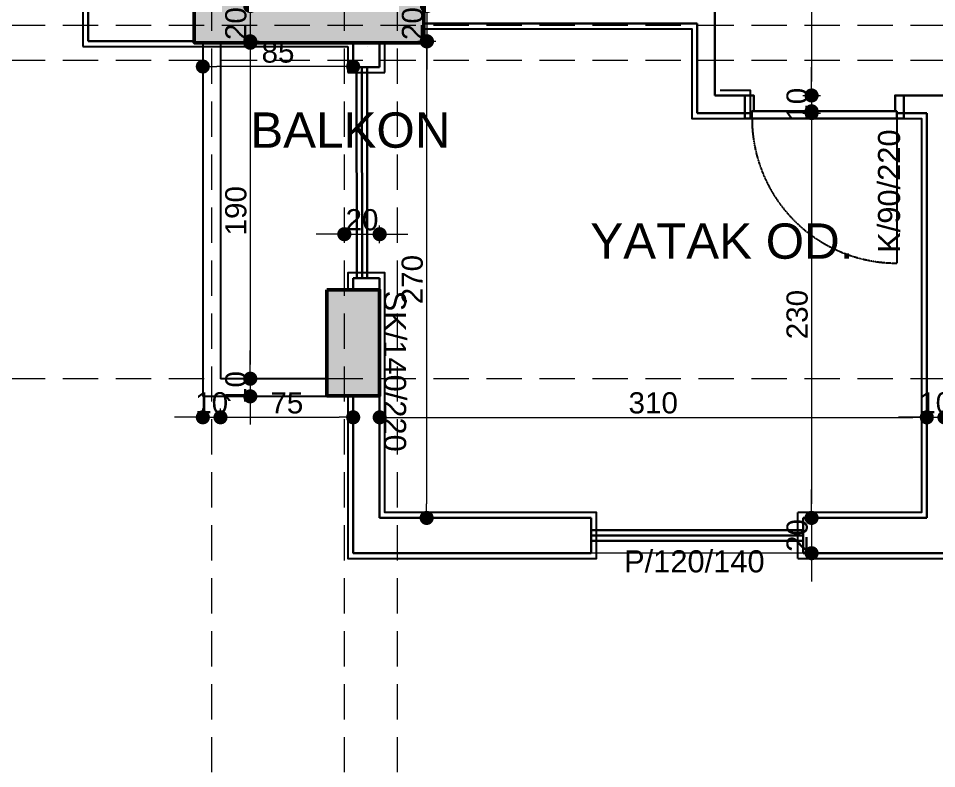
# Model space of a CAD drawing. Header units: millimetres. Extents: x 38129 to 72024, y -56282 to 16512.
# Drawn here: x 51144 to 51664, y -45172 to -44747 of the extents above; entities that cross this region are included whole.
import ezdxf

# ---------------------------------------------------------------- set-up
doc = ezdxf.new("R2010")
doc.units = ezdxf.units.MM
doc.linetypes.add('HIDDEN', pattern=[0.375, 0.25, -0.125])
for name, color, linetype, lineweight in [('AKS', 55, 'HIDDEN', 0), ('COLUMN4', 3, 'Continuous', 50), ('DIŞÖLÇÜ', 37, 'Continuous', 0), ('DUVAR', 255, 'Continuous', 30), ('KAPI', 4, 'Continuous', 30), ('mahal', 7, 'Continuous', 5), ('pencere', 195, 'Continuous', 30), ('pencere+KAPI', 1, 'Continuous', 0), ('TARAMA', 252, 'Continuous', 0), ('ölçü İÇ', 31, 'Continuous', 0)]:
    doc.layers.add(name, color=color, linetype=linetype, lineweight=lineweight)
for name, color, linetype in [('balkon', 171, 'Continuous'), ('HIDDEN', 1, 'HIDDEN'), ('sıva', 41, 'Continuous'), ('tefriş', 42, 'Continuous')]:
    doc.layers.add(name, color=color, linetype=linetype)
doc.styles.add('icdisolcu_yazi', font='arial.ttf')
doc.styles.get("Standard").update_dxf_attribs({"font": 'arial.ttf'})
doc.styles.add('style1', font='arial.ttf')
doc.dimstyles.new('İç Ölçü', dxfattribs={"dimtxt": 12, "dimasz": 8, "dimexe": 5, "dimexo": 0, "dimgap": 2, "dimtad": 1, "dimdec": 0, "dimzin": 12, "dimdsep": 46, "dimtxsty": 'icdisolcu_yazi', "dimblk": 'DOT', "dimcen": 8, "dimdle": 5, "dimclrd": 256, "dimclre": 256, "dimclrt": 7, "dimadec": 0, "dimazin": 3, "dimtfac": 1, "dimtdec": 0, "dimtix": 1, "dimtmove": 2, "dimatfit": 3, "dimldrblk": 'DOT', "dimfxl": 0, "dimtolj": 1, "dimtzin": 0, "dimlwd": -1, "dimlwe": -1, "dimarcsym": 0})

# ---------------------------------------------------------------- blocks, each defined once
blk = doc.blocks.new('*U87')
for p, q in [((4, 0), (0, 0)), ((86, 0), (90, 0))]:
    blk.add_line(p, q)
blk.add_lwpolyline([(4, 0), (86, 0), (86, -4), (4, -4)], close=True)
for points in [[(0, -12.98), (5, -12.98), (5, -4)], [(90, -12.98), (85, -12.98), (85, -4)]]:
    blk.add_lwpolyline(points)
at = {"layer": 'DUVAR'}
for p, q in [((0, 0), (0, -12.98)), ((90, 0), (90, -12.98))]:
    blk.add_line(p, q, dxfattribs=at)
at = {"layer": 'HIDDEN'}
blk.add_line((4, 0), (4, 82), dxfattribs=at)
blk.add_arc((4, 0), 82, 360, 90, dxfattribs=at)
blk = doc.blocks.new('_Dot')
at = {"color": 0, "lineweight": -2}
blk.add_line((-0.5, 0), (-1, 0), dxfattribs=at)
at = {"color": 0, "lineweight": 30, "const_width": 0.5}
blk.add_lwpolyline([(-0.25, 0, 1), (0.25, 0, 1)], format="xyb", close=True, dxfattribs=at)
blk = doc.blocks.new('*D1390')
at = {"layer": 'Defpoints', "color": 0, "lineweight": 120, "transparency": 16777216}
for p in [(51198.51, -44719.28), (51275.4, -44739.6), (51275.4, -44739.6)]:
    blk.add_point(p, dxfattribs=at)
at = {"layer": 'ölçü İÇ', "linetype": 'Continuous', "transparency": 16777216}
for p, q in [((51275.4, -44711.28), (51275.4, -44703.28)), ((51275.4, -44719.28), (51275.4, -44739.6)), ((51275.4, -44747.6), (51275.4, -44755.6))]:
    blk.add_line(p, q, dxfattribs=at)
at = {"layer": 'ölçü İÇ', "transparency": 16777216}
for p, q in [((51270.4, -44719.28), (51280.4, -44719.28)), ((51275.4, -44739.6), (51280.4, -44739.6))]:
    blk.add_line(p, q, dxfattribs=at)
at = {"layer": 'ölçü İÇ', "transparency": 16777216, "xscale": 8, "yscale": 8, "zscale": 8}
for p, rotation in [((51275.4, -44719.28), 270), ((51275.4, -44739.6), 90)]:
    blk.add_blockref('_Dot', p, dxfattribs=dict(at, rotation=rotation))
at = {"layer": 'ölçü İÇ', "color": 7, "transparency": 16777216, "insert": (51267.27, -44729.44), "char_height": 12, "attachment_point": 5, "rotation": 90, "style": 'icdisolcu_yazi'}
blk.add_mtext('\\A1;20', dxfattribs=at)
blk = doc.blocks.new('*D1391')
at = {"layer": 'Defpoints', "color": 0, "lineweight": 120, "transparency": 16777216}
for p in [(51275.4, -44739.6), (51275.4, -44759.6), (51275.4, -44759.6)]:
    blk.add_point(p, dxfattribs=at)
at = {"layer": 'ölçü İÇ', "linetype": 'Continuous', "transparency": 16777216}
for p, q in [((51275.4, -44731.6), (51275.4, -44723.6)), ((51275.4, -44739.6), (51275.4, -44759.6)), ((51275.4, -44767.6), (51275.4, -44775.6))]:
    blk.add_line(p, q, dxfattribs=at)
at = {"layer": 'ölçü İÇ', "transparency": 16777216}
for p, q in [((51275.4, -44739.6), (51280.4, -44739.6)), ((51275.4, -44759.6), (51280.4, -44759.6))]:
    blk.add_line(p, q, dxfattribs=at)
at = {"layer": 'ölçü İÇ', "transparency": 16777216, "xscale": 8, "yscale": 8, "zscale": 8}
for p, rotation in [((51275.4, -44739.6), 270), ((51275.4, -44759.6), 90)]:
    blk.add_blockref('_Dot', p, dxfattribs=dict(at, rotation=rotation))
at = {"layer": 'ölçü İÇ', "color": 7, "transparency": 16777216, "insert": (51267.27, -44749.6), "char_height": 12, "attachment_point": 5, "rotation": 90, "style": 'icdisolcu_yazi'}
blk.add_mtext('\\A1;20', dxfattribs=at)
blk = doc.blocks.new('*D1392')
at = {"layer": 'Defpoints', "color": 0, "lineweight": 120, "transparency": 16777216}
for p in [(51275.4, -44760.43), (51275.4, -44950.75), (51275.4, -44950.75)]:
    blk.add_point(p, dxfattribs=at)
at = {"layer": 'ölçü İÇ', "transparency": 16777216}
for p, q in [((51275.4, -44760.43), (51280.4, -44760.43)), ((51275.4, -44950.75), (51280.4, -44950.75))]:
    blk.add_line(p, q, dxfattribs=at)
at = {"layer": 'ölçü İÇ', "linetype": 'Continuous', "transparency": 16777216}
blk.add_line((51275.4, -44768.43), (51275.4, -44942.75), dxfattribs=at)
at = {"layer": 'ölçü İÇ', "transparency": 16777216, "xscale": 8, "yscale": 8, "zscale": 8}
for p, rotation in [((51275.4, -44760.43), 90), ((51275.4, -44950.75), 270)]:
    blk.add_blockref('_Dot', p, dxfattribs=dict(at, rotation=rotation))
at = {"layer": 'ölçü İÇ', "color": 7, "transparency": 16777216, "insert": (51267.27, -44855.59), "char_height": 12, "attachment_point": 5, "rotation": 90, "style": 'icdisolcu_yazi'}
blk.add_mtext('\\A1;190', dxfattribs=at)
blk = doc.blocks.new('*D1393')
at = {"layer": 'Defpoints', "color": 0, "lineweight": 120, "transparency": 16777216}
for p in [(51275.4, -44950.75), (51275.4, -44960.75), (51275.4, -44960.75)]:
    blk.add_point(p, dxfattribs=at)
at = {"layer": 'ölçü İÇ', "linetype": 'Continuous', "transparency": 16777216}
for p, q in [((51275.4, -44942.75), (51275.4, -44934.75)), ((51275.4, -44950.75), (51275.4, -44960.75)), ((51275.4, -44968.75), (51275.4, -44976.75))]:
    blk.add_line(p, q, dxfattribs=at)
at = {"layer": 'ölçü İÇ', "transparency": 16777216}
for p, q in [((51275.4, -44950.75), (51280.4, -44950.75)), ((51275.4, -44960.75), (51280.4, -44960.75))]:
    blk.add_line(p, q, dxfattribs=at)
at = {"layer": 'ölçü İÇ', "transparency": 16777216, "xscale": 8, "yscale": 8, "zscale": 8}
for p, rotation in [((51275.4, -44950.75), 270), ((51275.4, -44960.75), 90)]:
    blk.add_blockref('_Dot', p, dxfattribs=dict(at, rotation=rotation))
at = {"layer": 'ölçü İÇ', "color": 7, "transparency": 16777216, "insert": (51267.27, -44955.75), "char_height": 12, "attachment_point": 5, "rotation": 90, "style": 'icdisolcu_yazi'}
blk.add_mtext('\\A1;10', dxfattribs=at)
blk = doc.blocks.new('*D1404')
at = {"layer": 'Defpoints', "color": 0, "lineweight": 120, "transparency": 16777216}
for p in [(51375.47, -44739.6), (51375.47, -44759.6), (51375.47, -44759.6)]:
    blk.add_point(p, dxfattribs=at)
at = {"layer": 'ölçü İÇ', "linetype": 'Continuous', "transparency": 16777216}
for p, q in [((51375.47, -44731.6), (51375.47, -44723.6)), ((51375.47, -44739.6), (51375.47, -44759.6)), ((51375.47, -44767.6), (51375.47, -44775.6))]:
    blk.add_line(p, q, dxfattribs=at)
at = {"layer": 'ölçü İÇ', "transparency": 16777216}
for p, q in [((51375.47, -44739.6), (51380.47, -44739.6)), ((51375.47, -44759.6), (51380.47, -44759.6))]:
    blk.add_line(p, q, dxfattribs=at)
at = {"layer": 'ölçü İÇ', "transparency": 16777216, "xscale": 8, "yscale": 8, "zscale": 8}
for p, rotation in [((51375.47, -44739.6), 270), ((51375.47, -44759.6), 90)]:
    blk.add_blockref('_Dot', p, dxfattribs=dict(at, rotation=rotation))
at = {"layer": 'ölçü İÇ', "color": 7, "transparency": 16777216, "insert": (51367.35, -44749.6), "char_height": 12, "attachment_point": 5, "rotation": 90, "style": 'icdisolcu_yazi'}
blk.add_mtext('\\A1;20', dxfattribs=at)
blk = doc.blocks.new('*D1405')
at = {"layer": 'Defpoints', "color": 0, "lineweight": 120, "transparency": 16777216}
for p in [(51338.53, -44759.6), (51375.29, -45029.61), (51375.29, -45029.61)]:
    blk.add_point(p, dxfattribs=at)
at = {"layer": 'ölçü İÇ', "transparency": 16777216}
for p, q in [((51370.29, -44759.6), (51380.29, -44759.6)), ((51375.29, -45029.61), (51380.29, -45029.61))]:
    blk.add_line(p, q, dxfattribs=at)
at = {"layer": 'ölçü İÇ', "linetype": 'Continuous', "transparency": 16777216}
blk.add_line((51375.29, -44767.6), (51375.29, -45021.61), dxfattribs=at)
at = {"layer": 'ölçü İÇ', "transparency": 16777216, "xscale": 8, "yscale": 8, "zscale": 8}
for p, rotation in [((51375.29, -44759.6), 90), ((51375.29, -45029.61), 270)]:
    blk.add_blockref('_Dot', p, dxfattribs=dict(at, rotation=rotation))
at = {"layer": 'ölçü İÇ', "color": 7, "transparency": 16777216, "insert": (51367.16, -44894.61), "char_height": 12, "attachment_point": 5, "rotation": 90, "style": 'icdisolcu_yazi'}
blk.add_mtext('\\A1;270', dxfattribs=at)
blk = doc.blocks.new('*D1409')
at = {"layer": 'Defpoints', "color": 0, "lineweight": 120, "transparency": 16777216}
for p in [(51258.53, -44972.61), (51333.67, -44972.61), (51333.67, -44972.61)]:
    blk.add_point(p, dxfattribs=at)
at = {"layer": 'ölçü İÇ', "transparency": 16777216}
for p, q in [((51258.53, -44972.61), (51258.53, -44967.61)), ((51333.67, -44972.61), (51333.67, -44967.61))]:
    blk.add_line(p, q, dxfattribs=at)
at = {"layer": 'ölçü İÇ', "linetype": 'Continuous', "transparency": 16777216}
blk.add_line((51266.53, -44972.61), (51325.67, -44972.61), dxfattribs=at)
at = {"layer": 'ölçü İÇ', "transparency": 16777216, "xscale": 8, "yscale": 8, "zscale": 8, "rotation": 180}
blk.add_blockref('_Dot', (51258.53, -44972.61), dxfattribs=at)
at = {"layer": 'ölçü İÇ', "transparency": 16777216, "xscale": 8, "yscale": 8, "zscale": 8}
blk.add_blockref('_Dot', (51333.67, -44972.61), dxfattribs=at)
at = {"layer": 'ölçü İÇ', "color": 7, "transparency": 16777216, "insert": (51296.1, -44964.51), "char_height": 12, "attachment_point": 5, "style": 'icdisolcu_yazi'}
blk.add_mtext('\\A1;75', dxfattribs=at)
blk = doc.blocks.new('*D1411')
at = {"layer": 'Defpoints', "color": 0, "lineweight": 120, "transparency": 16777216}
for p in [(51593.28, -44625.29), (51558.53, -44790.29), (51593.28, -44790.29)]:
    blk.add_point(p, dxfattribs=at)
at = {"layer": 'ölçü İÇ', "transparency": 16777216}
for p, q in [((51593.28, -44625.29), (51588.28, -44625.29)), ((51588.28, -44790.29), (51598.28, -44790.29))]:
    blk.add_line(p, q, dxfattribs=at)
at = {"layer": 'ölçü İÇ', "linetype": 'Continuous', "transparency": 16777216}
blk.add_line((51593.28, -44633.29), (51593.28, -44782.29), dxfattribs=at)
at = {"layer": 'ölçü İÇ', "transparency": 16777216, "xscale": 8, "yscale": 8, "zscale": 8}
for p, rotation in [((51593.28, -44625.29), 90), ((51593.28, -44790.29), 270)]:
    blk.add_blockref('_Dot', p, dxfattribs=dict(at, rotation=rotation))
at = {"layer": 'ölçü İÇ', "color": 7, "transparency": 16777216, "insert": (51585.15, -44707.79), "char_height": 12, "attachment_point": 5, "rotation": 90, "style": 'icdisolcu_yazi'}
blk.add_mtext('\\A1;165', dxfattribs=at)
blk = doc.blocks.new('*D1412')
at = {"layer": 'Defpoints', "color": 0, "lineweight": 120, "transparency": 16777216}
for p in [(51558.53, -44790.29), (51558.53, -44800.26), (51593.28, -44800.26)]:
    blk.add_point(p, dxfattribs=at)
at = {"layer": 'ölçü İÇ', "linetype": 'Continuous', "transparency": 16777216}
for p, q in [((51593.28, -44782.29), (51593.28, -44774.29)), ((51593.28, -44790.29), (51593.28, -44800.26)), ((51593.28, -44808.26), (51593.28, -44816.26))]:
    blk.add_line(p, q, dxfattribs=at)
at = {"layer": 'ölçü İÇ', "transparency": 16777216}
for p, q in [((51588.28, -44790.29), (51598.28, -44790.29)), ((51588.28, -44800.26), (51598.28, -44800.26))]:
    blk.add_line(p, q, dxfattribs=at)
at = {"layer": 'ölçü İÇ', "transparency": 16777216, "xscale": 8, "yscale": 8, "zscale": 8}
for p, rotation in [((51593.28, -44790.29), 270), ((51593.28, -44800.26), 90)]:
    blk.add_blockref('_Dot', p, dxfattribs=dict(at, rotation=rotation))
at = {"layer": 'ölçü İÇ', "color": 7, "transparency": 16777216, "insert": (51585.15, -44795.27), "char_height": 12, "attachment_point": 5, "rotation": 90, "style": 'icdisolcu_yazi'}
blk.add_mtext('\\A1;10', dxfattribs=at)
blk = doc.blocks.new('*D1413')
at = {"layer": 'Defpoints', "color": 0, "lineweight": 120, "transparency": 16777216}
for p in [(51558.53, -44799.26), (51593.28, -45029.6), (51593.28, -45029.6)]:
    blk.add_point(p, dxfattribs=at)
at = {"layer": 'ölçü İÇ', "transparency": 16777216}
for p, q in [((51588.28, -44799.26), (51598.28, -44799.26)), ((51593.28, -45029.6), (51598.28, -45029.6))]:
    blk.add_line(p, q, dxfattribs=at)
at = {"layer": 'ölçü İÇ', "linetype": 'Continuous', "transparency": 16777216}
blk.add_line((51593.28, -44807.26), (51593.28, -45021.6), dxfattribs=at)
at = {"layer": 'ölçü İÇ', "transparency": 16777216, "xscale": 8, "yscale": 8, "zscale": 8}
for p, rotation in [((51593.28, -44799.26), 90), ((51593.28, -45029.6), 270)]:
    blk.add_blockref('_Dot', p, dxfattribs=dict(at, rotation=rotation))
at = {"layer": 'ölçü İÇ', "color": 7, "transparency": 16777216, "insert": (51585.14, -44914.43), "char_height": 12, "attachment_point": 5, "rotation": 90, "style": 'icdisolcu_yazi'}
blk.add_mtext('\\A1;230', dxfattribs=at)
blk = doc.blocks.new('*D1414')
at = {"layer": 'Defpoints', "color": 0, "lineweight": 120, "transparency": 16777216}
for p in [(51593.28, -45029.6), (51593.28, -45049.6), (51593.28, -45049.6)]:
    blk.add_point(p, dxfattribs=at)
at = {"layer": 'ölçü İÇ', "linetype": 'Continuous', "transparency": 16777216}
for p, q in [((51593.28, -45021.6), (51593.28, -45013.6)), ((51593.28, -45029.6), (51593.28, -45049.6)), ((51593.28, -45057.6), (51593.28, -45065.6))]:
    blk.add_line(p, q, dxfattribs=at)
at = {"layer": 'ölçü İÇ', "transparency": 16777216}
for p, q in [((51593.28, -45029.6), (51598.28, -45029.6)), ((51593.28, -45049.6), (51598.28, -45049.6))]:
    blk.add_line(p, q, dxfattribs=at)
at = {"layer": 'ölçü İÇ', "transparency": 16777216, "xscale": 8, "yscale": 8, "zscale": 8}
for p, rotation in [((51593.28, -45029.6), 270), ((51593.28, -45049.6), 90)]:
    blk.add_blockref('_Dot', p, dxfattribs=dict(at, rotation=rotation))
at = {"layer": 'ölçü İÇ', "color": 7, "transparency": 16777216, "insert": (51585.15, -45039.6), "char_height": 12, "attachment_point": 5, "rotation": 90, "style": 'icdisolcu_yazi'}
blk.add_mtext('\\A1;20', dxfattribs=at)
blk = doc.blocks.new('*D1442')
at = {"layer": 'Defpoints', "color": 0, "lineweight": 120, "transparency": 16777216}
for p in [(51248.53, -44972.61), (51258.53, -44972.61), (51258.53, -44972.61)]:
    blk.add_point(p, dxfattribs=at)
at = {"layer": 'ölçü İÇ', "transparency": 16777216}
for p, q in [((51248.53, -44972.61), (51248.53, -44967.61)), ((51258.53, -44972.61), (51258.53, -44967.61))]:
    blk.add_line(p, q, dxfattribs=at)
at = {"layer": 'ölçü İÇ', "linetype": 'Continuous', "transparency": 16777216}
for p, q in [((51240.53, -44972.61), (51232.53, -44972.61)), ((51248.53, -44972.61), (51258.53, -44972.61)), ((51266.53, -44972.61), (51274.53, -44972.61))]:
    blk.add_line(p, q, dxfattribs=at)
at = {"layer": 'ölçü İÇ', "transparency": 16777216, "xscale": 8, "yscale": 8, "zscale": 8}
blk.add_blockref('_Dot', (51248.53, -44972.61), dxfattribs=at)
at = {"layer": 'ölçü İÇ', "transparency": 16777216, "xscale": 8, "yscale": 8, "zscale": 8, "rotation": 180}
blk.add_blockref('_Dot', (51258.53, -44972.61), dxfattribs=at)
at = {"layer": 'ölçü İÇ', "color": 7, "transparency": 16777216, "insert": (51253.53, -44964.48), "char_height": 12, "attachment_point": 5, "style": 'icdisolcu_yazi'}
blk.add_mtext('\\A1;10', dxfattribs=at)
blk = doc.blocks.new('*D1443')
at = {"layer": 'Defpoints', "color": 0, "lineweight": 120, "transparency": 16777216}
for p in [(51668.53, -44955.2), (51658.53, -44972.61), (51668.53, -44972.61)]:
    blk.add_point(p, dxfattribs=at)
at = {"layer": 'ölçü İÇ', "transparency": 16777216}
for p, q in [((51668.53, -44967.61), (51668.53, -44977.61)), ((51658.53, -44972.61), (51658.53, -44977.61))]:
    blk.add_line(p, q, dxfattribs=at)
at = {"layer": 'ölçü İÇ', "linetype": 'Continuous', "transparency": 16777216}
for p, q in [((51650.53, -44972.61), (51642.53, -44972.61)), ((51658.53, -44972.61), (51668.53, -44972.61)), ((51676.53, -44972.61), (51684.53, -44972.61))]:
    blk.add_line(p, q, dxfattribs=at)
at = {"layer": 'ölçü İÇ', "transparency": 16777216, "xscale": 8, "yscale": 8, "zscale": 8}
blk.add_blockref('_Dot', (51658.53, -44972.61), dxfattribs=at)
at = {"layer": 'ölçü İÇ', "transparency": 16777216, "xscale": 8, "yscale": 8, "zscale": 8, "rotation": 180}
blk.add_blockref('_Dot', (51668.53, -44972.61), dxfattribs=at)
at = {"layer": 'ölçü İÇ', "color": 7, "transparency": 16777216, "insert": (51663.53, -44964.48), "char_height": 12, "attachment_point": 5, "style": 'icdisolcu_yazi'}
blk.add_mtext('\\A1;10', dxfattribs=at)
blk = doc.blocks.new('*D1638')
at = {"layer": 'Defpoints', "color": 0, "lineweight": 120, "transparency": 16777216}
for p in [(51248.53, -44773.88), (51333.67, -44773.88), (51248.53, -44868.88)]:
    blk.add_point(p, dxfattribs=at)
at = {"layer": 'ölçü İÇ', "transparency": 16777216}
for p, q in [((51248.53, -44778.88), (51248.53, -44768.88)), ((51333.67, -44773.88), (51333.67, -44768.88))]:
    blk.add_line(p, q, dxfattribs=at)
at = {"layer": 'ölçü İÇ', "linetype": 'Continuous', "transparency": 16777216}
blk.add_line((51325.67, -44773.88), (51256.53, -44773.88), dxfattribs=at)
at = {"layer": 'ölçü İÇ', "transparency": 16777216, "xscale": 8, "yscale": 8, "zscale": 8, "rotation": 180}
blk.add_blockref('_Dot', (51248.53, -44773.88), dxfattribs=at)
at = {"layer": 'ölçü İÇ', "transparency": 16777216, "xscale": 8, "yscale": 8, "zscale": 8}
blk.add_blockref('_Dot', (51333.67, -44773.88), dxfattribs=at)
at = {"layer": 'ölçü İÇ', "color": 7, "transparency": 16777216, "insert": (51291.1, -44765.76), "char_height": 12, "attachment_point": 5, "style": 'icdisolcu_yazi'}
blk.add_mtext('\\A1;85', dxfattribs=at)
blk = doc.blocks.new('wertertw')
at = {"layer": 'TARAMA', "lineweight": -3}
h = blk.add_hatch(dxfattribs=at)
h.set_pattern_fill('ANSI33', color=256, scale=2.5, style=0)
h.set_pattern_definition([(45, (-86643.698, -32547.66), (-11.2253202, 11.2253202), []), (45, (-86632.472, -32547.66), (-11.2253202, 11.2253202), [7.9375, -3.96875])])
h.paths.add_polyline_path([(-616.25, 351.94), (-616.25, -88.06), (-306.25, -88.06), (-306.25, -68.06), (-596.25, -68.06), (-596.25, 331.94), (-306.25, 331.94), (-306.25, 351.94)])
h.paths.add_polyline_path([(38.75, -338.06), (78.75, -338.06), (78.75, -378.06), (38.75, -378.06)])
h.paths.add_polyline_path([(-471.25, -318.06), (-441.25, -318.06), (-441.25, -378.06), (-471.25, -378.06)])
h.paths.add_polyline_path([(-961.25, -318.06), (-931.25, -318.06), (-931.25, -378.06), (-961.25, -378.06)])
h.paths.add_polyline_path([(343.75, -163.06), (413.75, -163.06), (413.75, -198.06), (343.75, -198.06)])
h.paths.add_polyline_path([(8.75, -163.06), (78.75, -163.06), (78.75, -198.06), (8.75, -198.06)])
h.paths.add_polyline_path([(-1036.25, -148.06), (-906.25, -148.06), (-906.25, -178.06), (-1036.25, -178.06)])
h.paths.add_polyline_path([(-976.25, 256.94), (-916.25, 256.94), (-916.25, 226.94), (-976.25, 226.94)])
h.paths.add_polyline_path([(343.75, 459.44), (413.75, 459.44), (413.75, 424.44), (343.75, 424.44)])
h.paths.add_polyline_path([(8.75, 459.44), (78.75, 459.44), (78.75, 424.44), (8.75, 424.44)])
h.paths.add_polyline_path([(-616.25, 531.94), (-306.25, 531.94), (-306.25, 511.94), (-616.25, 511.94)])
h.paths.add_polyline_path([(-976.25, 656.94), (-916.25, 656.94), (-916.25, 626.94), (-976.25, 626.94)])
h.paths.add_polyline_path([(-616.25, 971.94), (-306.25, 971.94), (-306.25, 951.94), (-616.25, 951.94)])
h.paths.add_polyline_path([(343.75, 1081.94), (413.75, 1081.94), (413.75, 1046.94), (343.75, 1046.94)])
h.paths.add_polyline_path([(8.75, 1081.94), (78.75, 1081.94), (78.75, 1046.94), (8.75, 1046.94)])
h.paths.add_polyline_path([(-1036.25, 1061.94), (-906.25, 1061.94), (-906.25, 1031.94), (-1036.25, 1031.94)])
h.paths.add_polyline_path([(-931.25, 1286.94), (-901.25, 1286.94), (-901.25, 1226.94), (-931.25, 1226.94)])
h.paths.add_polyline_path([(68.75, 1332.04), (108.75, 1332.04), (108.75, 1292.04), (68.75, 1292.04)])
h.paths.add_polyline_path([(-511.25, 1332.04), (-481.25, 1332.04), (-481.25, 1252.04), (-511.25, 1252.04)])
at = {"layer": 'COLUMN4', "color": 3}
for points in [[(-1036.25, -148.06), (-906.25, -148.06), (-906.25, -178.06), (-1036.25, -178.06)], [(-961.25, -318.06), (-931.25, -318.06), (-931.25, -378.06), (-961.25, -378.06)]]:
    blk.add_lwpolyline(points, close=True, dxfattribs=at)
blk = doc.blocks.new('*D1756')
at = {"layer": 'Defpoints', "color": 0, "lineweight": 120, "transparency": 16777216}
for p in [(51658.53, -44972.63), (51348.67, -44976.14), (51658.53, -44986.41)]:
    blk.add_point(p, dxfattribs=at)
at = {"layer": 'ölçü İÇ', "transparency": 16777216}
for p, q in [((51348.67, -44976.14), (51348.67, -44967.63)), ((51658.53, -44977.63), (51658.53, -44967.63))]:
    blk.add_line(p, q, dxfattribs=at)
at = {"layer": 'ölçü İÇ', "linetype": 'Continuous', "transparency": 16777216}
blk.add_line((51356.67, -44972.63), (51650.53, -44972.63), dxfattribs=at)
at = {"layer": 'ölçü İÇ', "transparency": 16777216, "xscale": 8, "yscale": 8, "zscale": 8, "rotation": 180}
blk.add_blockref('_Dot', (51348.67, -44972.63), dxfattribs=at)
at = {"layer": 'ölçü İÇ', "transparency": 16777216, "xscale": 8, "yscale": 8, "zscale": 8}
blk.add_blockref('_Dot', (51658.53, -44972.63), dxfattribs=at)
at = {"layer": 'ölçü İÇ', "color": 7, "transparency": 16777216, "insert": (51503.6, -44964.5), "char_height": 12, "attachment_point": 5, "style": 'icdisolcu_yazi'}
blk.add_mtext('\\A1;310', dxfattribs=at)
blk = doc.blocks.new('*D1757')
at = {"layer": 'Defpoints', "color": 0, "lineweight": 120, "transparency": 16777216}
for p in [(51328.67, -44868.88), (51348.67, -44868.88), (51348.67, -45018.31)]:
    blk.add_point(p, dxfattribs=at)
at = {"layer": 'ölçü İÇ', "transparency": 16777216}
for p, q in [((51328.67, -44868.88), (51328.67, -44863.88)), ((51348.67, -44873.88), (51348.67, -44863.88))]:
    blk.add_line(p, q, dxfattribs=at)
at = {"layer": 'ölçü İÇ', "linetype": 'Continuous', "transparency": 16777216}
for p, q in [((51320.67, -44868.88), (51312.67, -44868.88)), ((51328.67, -44868.88), (51348.67, -44868.88)), ((51356.67, -44868.88), (51364.67, -44868.88))]:
    blk.add_line(p, q, dxfattribs=at)
at = {"layer": 'ölçü İÇ', "transparency": 16777216, "xscale": 8, "yscale": 8, "zscale": 8}
blk.add_blockref('_Dot', (51328.67, -44868.88), dxfattribs=at)
at = {"layer": 'ölçü İÇ', "transparency": 16777216, "xscale": 8, "yscale": 8, "zscale": 8, "rotation": 180}
blk.add_blockref('_Dot', (51348.67, -44868.88), dxfattribs=at)
at = {"layer": 'ölçü İÇ', "color": 7, "transparency": 16777216, "insert": (51338.67, -44860.76), "char_height": 12, "attachment_point": 5, "style": 'icdisolcu_yazi'}
blk.add_mtext('\\A1;20', dxfattribs=at)

msp = doc.modelspace()

# ---------------------------------------------------------------- linework, layer by layer
at = {"layer": 'AKS', "ltscale": 80}
for p, q in [((51253.53, -42903.74), (51253.53, -45280.38)), ((51328.53, -42903.74), (51328.53, -45280.38)), ((51358.53, -42903.74), (51358.53, -45280.38)), ((53019.21, -44750.6), (50939.02, -44750.6)), ((53019.21, -44770.44), (50939.02, -44770.44)), ((53019.21, -44950.75), (50939.02, -44950.75))]:
    msp.add_line(p, q, dxfattribs=at)
at = {"layer": 'balkon'}
for p, q in [((51248.53, -44759.6), (51248.53, -44960.75)), ((51258.53, -44759.6), (51258.53, -44950.75)), ((51318.53, -44950.75), (51258.53, -44950.75)), ((51318.53, -44960.75), (51248.53, -44960.75))]:
    msp.add_line(p, q, dxfattribs=at)
at = {"layer": 'DUVAR'}
for p, q in [((51183.52, -44759.6), (51183.52, -44719.28)), ((51538.52, -44789.29), (51538.52, -44729.29)), ((51538.52, -44729.29), (51538.52, -44790.29)), ((51373.67, -44749.6), (51528.52, -44749.6)), ((51528.52, -44800.26), (51528.52, -44749.6)), ((51243.53, -44759.6), (51183.52, -44759.6)), ((51318.53, -44759.6), (51318.53, -44759.6)), ((51338.53, -44759.6), (51338.53, -44759.6)), ((51333.67, -44774.3), (51333.67, -44760.43)), ((51348.67, -44774.3), (51348.67, -44760.3)), ((51348.64, -44774.3), (51333.64, -44774.3)), ((51538.52, -44790.29), (51560.53, -44790.29)), ((51640.53, -44790.29), (51728.53, -44790.29)), ((51528.52, -44800.26), (51559.53, -44800.26)), ((51641.53, -44800.26), (51658.53, -44800.26)), ((51348.67, -44893.79), (51333.67, -44893.8)), ((51333.67, -44900.43), (51333.67, -44893.8)), ((51348.67, -45029.6), (51348.67, -44893.79)), ((51333.67, -45049.6), (51333.67, -44960.43)), ((51468.53, -45029.6), (51348.67, -45029.6)), ((51468.53, -45049.6), (51468.53, -45029.6)), ((51658.53, -45029.6), (51588.53, -45029.6)), ((51588.53, -45049.6), (51588.53, -45029.6)), ((51468.53, -45049.6), (51333.67, -45049.6)), ((51658.53, -45049.6), (51588.53, -45049.6))]:
    msp.add_line(p, q, dxfattribs=at)
for points in [[(51658.53, -44800.26), (51658.53, -45029.6)], [(51658.53, -45049.6), (51803.32, -45049.6)]]:
    msp.add_lwpolyline(points, dxfattribs=at)
at = {"layer": 'pencere'}
for p, q in [((51335.67, -44893.8), (51335.54, -44774.3)), ((51338.67, -44893.79), (51338.54, -44774.3)), ((51341.67, -44893.79), (51341.54, -44774.3)), ((51588.53, -45036.6), (51468.53, -45036.6)), ((51588.53, -45039.6), (51468.53, -45039.6)), ((51588.53, -45042.6), (51468.53, -45042.6))]:
    msp.add_line(p, q, dxfattribs=at)
at = {"layer": 'sıva'}
for p, q in [((51180.52, -44716.28), (51180.52, -44762.6)), ((51180.52, -44762.6), (51315.53, -44762.6)), ((51315.53, -44762.6), (51315.53, -44762.6)), ((51315.53, -44762.6), (51330.67, -44762.6)), ((51330.67, -44762.6), (51330.67, -44777.3)), ((51341.53, -44762.6), (51341.53, -44762.6)), ((51351.67, -44777.31), (51351.67, -44760.43)), ((51330.67, -44777.3), (51351.67, -44777.31)), ((51585.53, -45052.6), (51585.53, -45026.6))]:
    msp.add_line(p, q, dxfattribs=at)
for points in [[(51373.67, -44752.6), (51525.52, -44752.6), (51525.52, -44803.26), (51559.53, -44803.26)], [(51541.52, -44787.23), (51555.53, -44787.23), (51558.53, -44787.23), (51558.53, -44803.26), (51555.53, -44803.26)], [(51641.53, -44803.26), (51655.53, -44803.26), (51655.53, -44803.26), (51655.53, -44803.26), (51655.53, -45026.6), (51585.53, -45026.6)], [(51330.67, -44960.43), (51330.67, -45052.6), (51333.67, -45052.6), (51471.53, -45052.6), (51471.53, -45026.6), (51351.67, -45026.6), (51351.67, -44890.79), (51330.67, -44890.8), (51330.67, -44900.43)], [(51585.53, -45052.6), (51655.75, -45052.6)], [(51655.53, -45052.6), (51760.53, -45052.6)]]:
    msp.add_lwpolyline(points, dxfattribs=at)
at = {"layer": 'tefriş', "color": 3, "lineweight": 15}
msp.add_lwpolyline([(52803.5, -44430.43), (52803.5, -44780.44), (52623.67, -44780.44), (52623.67, -44775.44), (52468.53, -44775.44), (52468.53, -45110.42), (52333.7, -45110.42), (52333.7, -45110.42), (51803.32, -45110.42), (51803.32, -45049.6), (51333.53, -45049.6), (51333.67, -44960.75), (51248.53, -44960.75), (51248.53, -44760.43), (51243.67, -44760.43), (51243.67, -44759.6), (51183.52, -44759.6), (51183.52, -43521.26)], dxfattribs=at)

# ---------------------------------------------------------------- block references
at = {"layer": 'DIŞÖLÇÜ'}
msp.add_blockref('wertertw', (52279.92, -44582.37), dxfattribs=at)
at = {"layer": 'KAPI', "rotation": 180}
msp.add_blockref('*U87', (51645.53, -44803.26), dxfattribs=at)

# ---------------------------------------------------------------- texts
at = {"layer": 'mahal', "char_height": 20, "attachment_point": 1}
for s, width, insert in [('BALKON', 275.1074, (51275.4, -44799.89)), ('YATAK OD.', 250.3432, (51467.96, -44862.78))]:
    msp.add_mtext_dynamic_manual_height_columns(s, width=width, gutter_width=12.5, heights=[0], dxfattribs=dict(at, insert=insert))
at = {"layer": 'pencere+KAPI', "char_height": 12.5, "width": 27.0954, "style": 'style1'}
for s, insert, attachment_point, rotation in [('K/90/220', (51630.89, -44809.54), 3, 90), ('SK/140/220', (51350.98, -44992.12), 9, 270), ('P/120/140', (51566.69, -45047.95), 3, 360)]:
    msp.add_mtext(s, dxfattribs=dict(at, insert=insert, attachment_point=attachment_point, rotation=rotation))

# ---------------------------------------------------------------- dimensions: what is measured, and where the dimension line sits
at = {"layer": 'ölçü İÇ'}
for base, p1, p2, picture, middle in [((51593.28, -44790.29), (51593.28, -44625.29), (51558.53, -44790.29), '*D1411', (51585.15, -44707.79)), ((51275.4, -44739.6), (51198.51, -44719.28), (51275.4, -44739.6), '*D1390', (51267.27, -44729.44)), ((51275.4, -44759.6), (51275.4, -44739.6), (51275.4, -44759.6), '*D1391', (51267.27, -44749.6)), ((51375.47, -44759.6), (51375.47, -44739.6), (51375.47, -44759.6), '*D1404', (51367.35, -44749.6)), ((51275.4, -44950.75), (51275.4, -44760.43), (51275.4, -44950.75), '*D1392', (51267.27, -44855.59)), ((51375.29, -45029.61), (51338.53, -44759.6), (51375.29, -45029.61), '*D1405', (51367.16, -44894.61)), ((51593.28, -44800.26), (51558.53, -44790.29), (51558.53, -44800.26), '*D1412', (51585.15, -44795.27)), ((51593.28, -45029.6), (51558.53, -44799.26), (51593.28, -45029.6), '*D1413', (51585.14, -44914.43)), ((51275.4, -44960.75), (51275.4, -44950.75), (51275.4, -44960.75), '*D1393', (51267.27, -44955.75)), ((51593.28, -45049.6), (51593.28, -45029.6), (51593.28, -45049.6), '*D1414', (51585.15, -45039.6))]:
    dim = msp.add_linear_dim(base=base, p1=p1, p2=p2, angle=90, dimstyle='İç Ölçü', dxfattribs=at)
    dim.commit()
    dim.dimension.update_dxf_attribs({"geometry": picture, "text_midpoint": middle})
for base, p1, p2, picture, middle in [((51248.53, -44773.88), (51333.67, -44773.88), (51248.53, -44868.88), '*D1638', (51291.1, -44765.76)), ((51348.67, -44868.88), (51328.67, -44868.88), (51348.67, -45018.31), '*D1757', (51338.67, -44860.76)), ((51258.53, -44972.61), (51248.53, -44972.61), (51258.53, -44972.61), '*D1442', (51253.53, -44964.48)), ((51333.67, -44972.61), (51258.53, -44972.61), (51333.67, -44972.61), '*D1409', (51296.1, -44964.51)), ((51658.53, -44972.63), (51348.67, -44976.14), (51658.53, -44986.41), '*D1756', (51503.6, -44964.5)), ((51668.53, -44972.61), (51658.53, -44972.61), (51668.53, -44955.2), '*D1443', (51663.53, -44964.48))]:
    dim = msp.add_linear_dim(base=base, p1=p1, p2=p2, dimstyle='İç Ölçü', dxfattribs=at)
    dim.commit()
    dim.dimension.update_dxf_attribs({"geometry": picture, "text_midpoint": middle})

doc.saveas('drawing.dxf')
